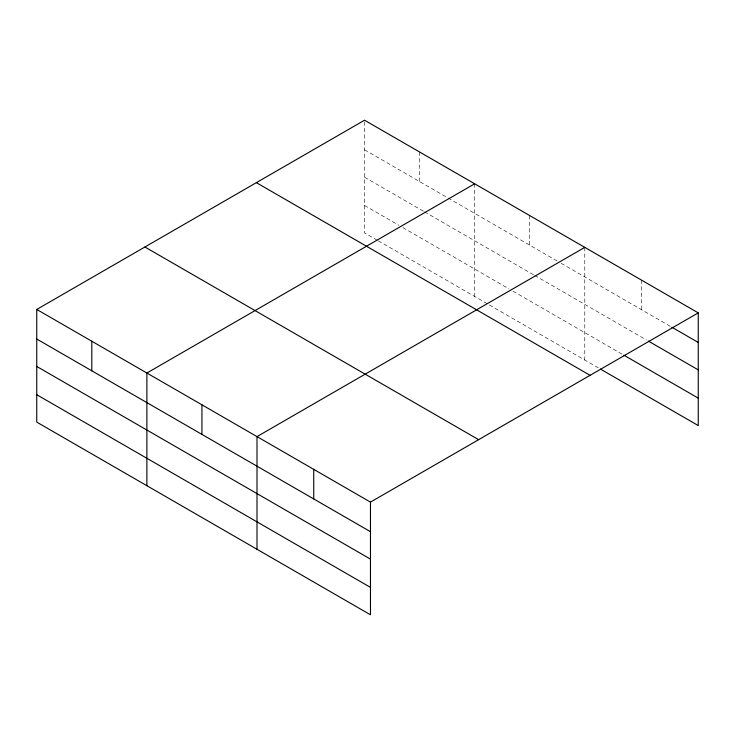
<?xml version="1.0" encoding="UTF-8"?>
<svg xmlns="http://www.w3.org/2000/svg" width="735" height="735" viewBox="0 0 735 735"><rect width="100%" height="100%" fill="white"/><g stroke="black" fill="none" stroke-linecap="round" stroke-linejoin="round"><path stroke-width="0.55" stroke-dasharray="3.67 2.76" d="M377.312 240.262L364.532 232.885L364.532 120.209M364.532 149.784L447.128 197.467M448.111 198.037L557.249 261.054M561.191 263.323L670.862 326.643M364.532 177.208L423.525 211.267M424.508 211.836L533.656 274.844M534.639 275.414L646.405 339.947M364.532 205.46L398.949 225.323M402.881 227.602L509.07 288.91M513.002 291.179L622.931 354.647M378.295 240.832L488.426 304.409M489.409 304.979L599.457 368.511M641.517 280.127L641.517 309.701M584.784 247.364L584.784 360.04M529.724 215.575L529.724 245.159M474.663 183.787L474.663 296.462M419.593 151.998L419.593 181.573"/><path stroke-width="1.1" d="M698.25 312.88L364.532 120.209L36.75 309.444L36.75 422.12L370.468 614.791L370.468 502.115L698.25 312.88L698.25 425.556L600.44 369.08M474.663 183.787L146.881 373.031L146.881 485.706M584.784 247.364L257.002 436.608L257.002 549.284M671.836 327.204L698.25 342.455M648.362 341.077L698.25 369.88M623.914 355.207L698.25 398.131M256.368 182.657L590.086 375.328M144.914 246.997L478.632 439.668M36.75 309.444L370.468 502.115M36.75 339.028L370.468 531.699M36.75 366.453L370.468 559.114M36.75 394.704L370.468 587.375M313.735 469.362L313.735 498.946M201.941 404.82L201.941 434.394M91.811 341.242L91.811 370.817"/></g></svg>
